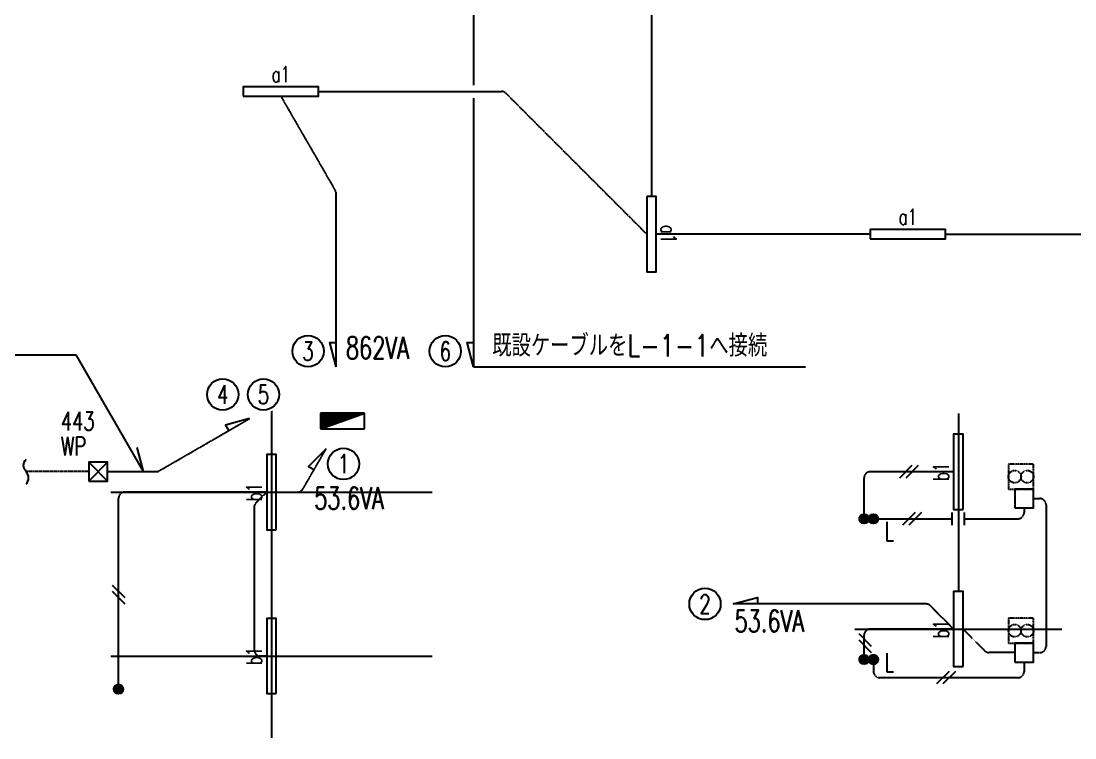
# Model space of a CAD drawing. Header units: millimetres. Extents: x 3999 to 176614, y 1464 to 57550.
# Drawn here: x 14319 to 31140, y 17575 to 29014 of the extents above; entities that cross this region are included whole.
import ezdxf
from ezdxf.enums import TextEntityAlignment as Align

# ---------------------------------------------------------------- set-up
doc = ezdxf.new("R2010")
doc.units = ezdxf.units.MM
doc.header["$LTSCALE"] = 0.2
doc.set_wipeout_variables(frame=1)
for name, pattern in [('CENTER', [50.8, 31.75, -6.35, 6.35, -6.35]), ('DASHED', [19.05, 12.7, -6.35]), ('HIDDEN', [9.525, 6.35, -3.175]), ('HIDDEN2', [4.7625, 3.175, -1.5875]), ('PHANTOM', [63.5, 31.75, -6.35, 6.35, -6.35, 6.35, -6.35])]:
    doc.linetypes.add(name, pattern=pattern)
for name, color, linetype in [('1_シンボル', 2, 'Continuous'), ('1_乗数', 3, 'Continuous'), ('1_回路番号', 4, 'Continuous'), ('1_文字', 3, 'Continuous'), ('1_機器', 7, 'HIDDEN'), ('1_配線_1', 1, 'Continuous'), ('1_配線_3', 1, 'DASHED'), ('1_配線_3_露出', 1, 'DASHED'), ('1_配線_4', 1, 'CENTER'), ('1_配線_5', 1, 'PHANTOM')]:
    doc.layers.add(name, color=color, linetype=linetype)
doc.layers.add('kakure', color=170, linetype='Continuous', plot=False)
doc.styles.add('S', font='simplex.shx', dxfattribs={"width": 0.7, "height": 300, "bigfont": 'extfont2.shx'})
doc.styles.get("Standard").update_dxf_attribs({"font": 'simplex.shx', "width": 0.8, "bigfont": 'extfont2.shx'})

# ---------------------------------------------------------------- blocks, each defined once
blk = doc.blocks.new('L-電灯分電盤')
at = {"linetype": 'ByBlock'}
h = blk.add_hatch(dxfattribs=at)
h.set_pattern_fill('LINE', color=0, style=0)
h.set_pattern_definition([(0, (-9550, -23375), (0, 3.175), [])])
h.paths.add_polyline_path([(350, 250), (-350, 0), (350, 0)])
at = {"color": 0, "linetype": 'ByBlock'}
for p, q in [((350, 250), (-350, 0)), ((350, 250), (-350, 250)), ((-350, 250), (-350, 0)), ((350, 0), (350, 250)), ((-350, 0), (350, 0))]:
    blk.add_line(p, q, dxfattribs=at)
blk = doc.blocks.new('L-40WX1B')
at = {"color": 0, "linetype": 'ByBlock'}
blk.add_lwpolyline([(-600, -75), (600, -75), (600, 75), (-600, 75)], close=True, dxfattribs=at)
blk = doc.blocks.new('b1')
at = {"layer": '1_シンボル', "linetype": 'Continuous', "lineweight": -3}
blk.add_blockref('L-40WX1B', (0, 0), dxfattribs=at)
at = {"layer": 'kakure', "width": 0.7}
blk.add_text('b1', height=250, dxfattribs=at).set_placement((0, 275), align=Align.MIDDLE)
blk = doc.blocks.new('a1')
at = {"layer": '1_シンボル', "linetype": 'Continuous', "lineweight": -3}
blk.add_blockref('L-40WX1B', (0, 0), dxfattribs=at)
at = {"layer": 'kakure', "width": 0.7}
blk.add_text('a1', height=250, dxfattribs=at).set_placement((0, 275), align=Align.MIDDLE)
blk = doc.blocks.new('L-SW')
at = {"linetype": 'ByBlock'}
h = blk.add_hatch(dxfattribs=at)
h.set_pattern_fill('LINE', color=0, style=0)
h.set_pattern_definition([(0, (-30500, -9025), (0, 3.175), [])])
edge = h.paths.add_edge_path()
edge.add_arc((0, 75), 75, 0, 360)
at = {"color": 0, "linetype": 'ByBlock'}
blk.add_circle((0, 75), 75, dxfattribs=at)
blk = doc.blocks.new('換気扇')
at = {"color": 0}
blk.add_lwpolyline([(-200, -200), (200, -200), (200, 200), (-200, 200)], close=True, dxfattribs=at)
for centre in [(-100, 0), (100, 0)]:
    blk.add_circle(centre, 100, dxfattribs=at)
blk = doc.blocks.new('C-ｼﾞｬﾝｸｼｮﾝﾎﾞｯｸｽ')
at = {"color": 0, "linetype": 'ByBlock'}
blk.add_lwpolyline([(-150, -150), (150, -150), (150, 150), (-150, 150)], close=True, dxfattribs=at)
blk = doc.blocks.new('C-ﾌﾟﾙﾎﾞｯｸｽ')
at = {"color": 0, "linetype": 'ByBlock'}
for p, q in [((-150, 150), (150, -150)), ((150, 150), (-150, -150))]:
    blk.add_line(p, q, dxfattribs=at)
blk.add_lwpolyline([(-150, -150), (150, -150), (150, 150), (-150, 150)], close=True, dxfattribs=at)

msp = doc.modelspace()

# ---------------------------------------------------------------- linework, layer by layer
at = {"layer": '1_乗数', "linetype": 'Continuous', "lineweight": -3}
for p, q in [((28539, 21923), (28339, 21722)), ((28639, 21923), (28439, 21722)), ((28589, 21172), (28389, 20972)), ((28689, 21172), (28489, 20972)), ((15774, 20014), (15974, 19814)), ((15774, 19914), (15974, 19714)), ((27895, 19034), (27695, 19234)), ((27895, 18934), (27695, 19134)), ((29131, 18636), (28931, 18436)), ((29231, 18636), (29031, 18436))]:
    msp.add_line(p, q, dxfattribs=at)
at = {"layer": '1_回路番号'}
for centre in [(21090, 23746), (19464, 21947), (25235, 19712)]:
    msp.add_circle(centre, 250, dxfattribs=at)
at = {"layer": '1_文字'}
for p, q in [((9898, 23688), (15198, 23688)), ((16274, 21824), (15198, 23688)), ((21540, 23496), (26840, 23496)), ((16274, 21824), (16170, 22211))]:
    msp.add_line(p, q, dxfattribs=at)
at = {"layer": '1_配線_1', "color": 7, "linetype": 'HIDDEN2', "lineweight": -3}
for p, q in [((21540, 44801), (21540, 27990)), ((21540, 27790), (21540, 23496))]:
    msp.add_line(p, q, dxfattribs=at)
at = {"layer": '1_配線_1'}
for p, q in [((29179, 20972), (29179, 21172)), ((29379, 20972), (29379, 21172))]:
    msp.add_line(p, q, dxfattribs=at)
for points in [[(19349, 23496), (19246, 23883), (19349, 23883)], [(17967, 22671), (17581, 22567), (17633, 22478)], [(19189, 22190), (18906, 21907), (18996, 21856)], [(25685, 19712), (26071, 19815), (26071, 19712)]]:
    msp.add_lwpolyline(points, dxfattribs=at)
at = {"layer": '1_配線_1', "color": 7}
msp.add_lwpolyline([(21540, 23496), (21437, 23883), (21540, 23883)], dxfattribs=at)
at = {"layer": '1_配線_1'}
msp.add_lwpolyline([(14399, 21624, 0.4), (14399, 21824, -0.4), (14399, 22024)], format="xyb", dxfattribs=at)
at = {"layer": '1_配線_3'}
for p, q in [((18818, 21547), (19189, 22190)), ((27774, 21147), (27774, 21722)), ((29204, 21822), (27874, 21822)), ((15874, 18430), (15874, 21397)), ((18239, 21497), (15974, 21497)), ((18239, 21497), (18068, 21327)), ((18389, 21497), (18731, 21497)), ((18039, 21256), (18039, 18982)), ((29279, 21222), (29279, 19912)), ((28763, 19712), (25685, 19712)), ((29204, 19312), (28833, 19682)), ((27774, 18903), (27774, 19212)), ((29204, 19312), (27874, 19312)), ((29354, 19312), (29701, 18965)), ((18239, 18882), (18139, 18882)), ((30179, 18936), (29771, 18936)), ((30329, 18786), (30329, 18636))]:
    msp.add_line(p, q, dxfattribs=at)
for centre, start, end in [((27874, 21722), 90, 180), ((18731, 21597), 270, 330), ((15974, 21397), 90, 180), ((18139, 21256), 135, 180), ((28763, 19612), 45, 90), ((27874, 19212), 90, 180), ((18139, 18982), 180, 270), ((29771, 19036), 225, 270), ((30229, 18636), 270, 0)]:
    msp.add_arc(centre, 100, start, end, dxfattribs=at)
at = {"layer": '1_配線_3_露出'}
for p, q in [((30479, 21394), (30579, 21394)), ((30329, 21244), (30329, 21172)), ((30679, 21294), (30679, 19036)), ((27999, 21072), (29179, 21072)), ((29379, 21072), (30229, 21072)), ((30479, 18936), (30579, 18936)), ((27924, 18753), (27924, 18636)), ((30229, 18536), (28024, 18536))]:
    msp.add_line(p, q, dxfattribs=at)
for centre, start, end in [((30579, 21294), 0, 90), ((30229, 21172), 270, 0), ((30579, 19036), 270, 0), ((28024, 18636), 180, 270)]:
    msp.add_arc(centre, 100, start, end, dxfattribs=at)
at = {"layer": '1_配線_4'}
for p, q in [((24379, 33205), (24379, 26215)), ((18464, 27815), (19336, 26305)), ((19064, 27890), (21988, 27890)), ((24304, 25615), (22058, 27861)), ((19349, 23496), (19349, 26255)), ((27874, 25615), (24454, 25615)), ((29074, 25615), (32424, 25615)), ((16524, 21838), (17967, 22671)), ((15699, 21824), (16474, 21824))]:
    msp.add_line(p, q, dxfattribs=at)
for centre, start, end in [((21988, 27790), 45, 90), ((19249, 26255), 0, 30), ((16474, 21924), 270, 300)]:
    msp.add_arc(centre, 100, start, end, dxfattribs=at)
at = {"layer": '1_配線_5'}
msp.add_line((15399, 21824), (14399, 21824), dxfattribs=at)
at = {"layer": 'kakure'}
for p, q in [((18314, 22805), (18314, 17575)), ((29279, 22751), (29279, 20894)), ((15749, 21497), (20879, 21497)), ((27629, 19312), (30929, 19312)), ((15749, 18882), (20879, 18882))]:
    msp.add_line(p, q, dxfattribs=at)

# ---------------------------------------------------------------- block references
at = {"layer": '1_シンボル'}
for name, p in [('a1', (18464, 27890)), ('a1', (28474, 25615)), ('L-SW', (27924, 18753))]:
    msp.add_blockref(name, p, dxfattribs=at)
for name, p, rotation in [('a1', (24379, 25615), 270), ('b1', (29279, 21822), 90), ('b1', (18314, 21497), 90), ('b1', (29279, 19312), 90), ('b1', (18314, 18882), 90)]:
    msp.add_blockref(name, p, dxfattribs=dict(at, rotation=rotation))
at = {"layer": '1_シンボル', "linetype": 'ByBlock', "lineweight": -2, "rotation": 180}
msp.add_blockref('L-電灯分電盤', (19449, 22755), dxfattribs=at)
at = {"layer": '1_シンボル', "lineweight": 0}
msp.add_blockref('C-ﾌﾟﾙﾎﾞｯｸｽ', (15549, 21824), dxfattribs=at)
at = {"layer": '1_シンボル', "linetype": 'Continuous'}
for p in [(30329, 21394), (30329, 18936)]:
    msp.add_blockref('C-ｼﾞｬﾝｸｼｮﾝﾎﾞｯｸｽ', p, dxfattribs=at)
at = {"layer": '1_シンボル', "lineweight": -3, "rotation": 270}
for p in [(27699, 21072), (27849, 21072), (27699, 18828), (15799, 18355)]:
    msp.add_blockref('L-SW', p, dxfattribs=at)
at = {"layer": '1_機器'}
for p in [(30279, 21744), (30279, 19286)]:
    msp.add_blockref('換気扇', p, dxfattribs=at)

# ---------------------------------------------------------------- texts
at = {"layer": '1_回路番号', "linetype": 'Continuous', "lineweight": 0, "width": 0.7}
for s, p in [('6', (21090, 23746)), ('1', (19464, 21947)), ('2', (25235, 19712))]:
    msp.add_text(s, height=300, dxfattribs=at).set_placement(p, align=Align.MIDDLE)
at = {"layer": '1_文字', "lineweight": -3, "width": 0.8}
msp.add_text('既設ケーブルをL-1-1へ接続', height=350, dxfattribs=at).set_placement((21840, 23660))
at = {"layer": '1_文字', "linetype": 'Continuous', "lineweight": -3, "width": 0.7}
for s, p in [('443', (14952, 22481)), ('WP', (14952, 22081))]:
    msp.add_text(s, height=300, dxfattribs=at).set_placement(p)
at = {"layer": '1_文字', "color": 3, "lineweight": -3, "style": 'S', "width": 0.7}
for p in [(28099, 20722), (28099, 18628)]:
    msp.add_text('L', height=300, dxfattribs=at).set_placement(p)
at = {"layer": 'kakure', "lineweight": -3, "width": 0.7}
for s, p in [('862VA', (19503, 23626)), ('53.6VA', (18997, 21225)), ('53.6VA', (25706, 19266))]:
    msp.add_text(s, height=350, dxfattribs=at).set_placement(p)

# ---------------------------------------------------------------- next in the draw order: wipeouts: each hides what was drawn before it
for points in [[(18898, 24038), (18896, 24038), (18894, 24038), (18893, 24038), (18891, 24038), (18889, 24038), (18887, 24038), (18885, 24038), (18883, 24038), (18882, 24038), (18880, 24037), (18878, 24037), (18876, 24037), (18874, 24037), (18873, 24037), (18871, 24037), (18869, 24037), (18867, 24036), (18865, 24036), (18863, 24036), (18862, 24036), (18860, 24035), (18858, 24035), (18856, 24035), (18854, 24035), (18853, 24034), (18851, 24034), (18849, 24034), (18847, 24033), (18845, 24033), (18844, 24033), (18842, 24032), (18840, 24032), (18838, 24032), (18836, 24031), (18835, 24031), (18833, 24030), (18831, 24030), (18829, 24030), (18827, 24029), (18826, 24029), (18824, 24028), (18822, 24028), (18820, 24027), (18819, 24027), (18817, 24026), (18815, 24026), (18813, 24025), (18812, 24025), (18810, 24024), (18808, 24024), (18806, 24023), (18805, 24022), (18803, 24022), (18801, 24021), (18799, 24021), (18798, 24020), (18796, 24019), (18794, 24019), (18793, 24018), (18791, 24017), (18789, 24017), (18787, 24016), (18786, 24015), (18784, 24014), (18782, 24014), (18781, 24013), (18779, 24012), (18777, 24011), (18776, 24011), (18774, 24010), (18772, 24009), (18771, 24008), (18769, 24008), (18767, 24007), (18766, 24006), (18764, 24005), (18763, 24004), (18761, 24003), (18759, 24002), (18758, 24002), (18756, 24001), (18755, 24000), (18753, 23999), (18751, 23998), (18750, 23997), (18748, 23996), (18747, 23995), (18745, 23994), (18744, 23993), (18742, 23992), (18740, 23991), (18739, 23990), (18737, 23989), (18736, 23988), (18734, 23987), (18733, 23986), (18731, 23985), (18730, 23984), (18728, 23983), (18727, 23982), (18725, 23981), (18724, 23980), (18722, 23979), (18721, 23977), (18720, 23976), (18718, 23975), (18717, 23974), (18715, 23973), (18714, 23972), (18712, 23971), (18711, 23969), (18710, 23968), (18708, 23967), (18707, 23966), (18705, 23965), (18704, 23963), (18703, 23962), (18701, 23961), (18700, 23960), (18699, 23958), (18697, 23957), (18696, 23956), (18695, 23955), (18693, 23953), (18692, 23952), (18691, 23951), (18690, 23949), (18688, 23948), (18687, 23947), (18686, 23945), (18685, 23944), (18683, 23943), (18682, 23941), (18681, 23940), (18680, 23939), (18678, 23937), (18677, 23936), (18676, 23934), (18675, 23933), (18674, 23932), (18673, 23930), (18671, 23929), (18670, 23927), (18669, 23926), (18668, 23924), (18667, 23923), (18666, 23922), (18665, 23920), (18664, 23919), (18663, 23917), (18661, 23916), (18660, 23914), (18659, 23913), (18658, 23911), (18657, 23910), (18656, 23908), (18655, 23907), (18654, 23905), (18653, 23903), (18652, 23902), (18651, 23900), (18650, 23899), (18649, 23897), (18648, 23896), (18648, 23894), (18647, 23893), (18646, 23891), (18645, 23889), (18644, 23888), (18643, 23886), (18642, 23885), (18641, 23883), (18640, 23881), (18640, 23880), (18639, 23878), (18638, 23876), (18637, 23875), (18636, 23873), (18636, 23871), (18635, 23870), (18634, 23868), (18633, 23866), (18632, 23865), (18632, 23863), (18631, 23861), (18630, 23860), (18630, 23858), (18629, 23856), (18628, 23855), (18628, 23853), (18627, 23851), (18626, 23850), (18626, 23848), (18625, 23846), (18624, 23844), (18624, 23843), (18623, 23841), (18623, 23839), (18622, 23837), (18621, 23836), (18621, 23834), (18620, 23832), (18620, 23830), (18619, 23829), (18619, 23827), (18618, 23825), (18618, 23823), (18617, 23822), (18617, 23820), (18616, 23818), (18616, 23816), (18615, 23815), (18615, 23813), (18615, 23811), (18614, 23809), (18614, 23807), (18613, 23806), (18613, 23804), (18613, 23802), (18612, 23800), (18612, 23798), (18612, 23797), (18611, 23795), (18611, 23793), (18611, 23791), (18611, 23789), (18610, 23788), (18610, 23786), (18610, 23784), (18610, 23782), (18609, 23780), (18609, 23778), (18609, 23777), (18609, 23775), (18609, 23773), (18608, 23771), (18608, 23769), (18608, 23767), (18608, 23766), (18608, 23764), (18608, 23762), (18608, 23760), (18608, 23758), (18608, 23757), (18608, 23755), (18607, 23753), (18607, 23751), (18607, 23749), (18607, 23747), (18607, 23746), (18607, 23744), (18607, 23742), (18607, 23740), (18608, 23738), (18608, 23736), (18608, 23735), (18608, 23733), (18608, 23731), (18608, 23729), (18608, 23727), (18608, 23725), (18608, 23724), (18608, 23722), (18609, 23720), (18609, 23718), (18609, 23716), (18609, 23714), (18609, 23713), (18610, 23711), (18610, 23709), (18610, 23707), (18610, 23705), (18611, 23704), (18611, 23702), (18611, 23700), (18611, 23698), (18612, 23696), (18612, 23694), (18612, 23693), (18613, 23691), (18613, 23689), (18613, 23687), (18614, 23685), (18614, 23684), (18615, 23682), (18615, 23680), (18615, 23678), (18616, 23677), (18616, 23675), (18617, 23673), (18617, 23671), (18618, 23669), (18618, 23668), (18619, 23666), (18619, 23664), (18620, 23662), (18620, 23661), (18621, 23659), (18621, 23657), (18622, 23655), (18623, 23654), (18623, 23652), (18624, 23650), (18624, 23648), (18625, 23647), (18626, 23645), (18626, 23643), (18627, 23642), (18628, 23640), (18628, 23638), (18629, 23637), (18630, 23635), (18630, 23633), (18631, 23631), (18632, 23630), (18632, 23628), (18633, 23626), (18634, 23625), (18635, 23623), (18636, 23621), (18636, 23620), (18637, 23618), (18638, 23616), (18639, 23615), (18640, 23613), (18640, 23612), (18641, 23610), (18642, 23608), (18643, 23607), (18644, 23605), (18645, 23604), (18646, 23602), (18647, 23600), (18648, 23599), (18648, 23597), (18649, 23596), (18650, 23594), (18651, 23592), (18652, 23591), (18653, 23589), (18654, 23588), (18655, 23586), (18656, 23585), (18657, 23583), (18658, 23582), (18659, 23580), (18660, 23579), (18661, 23577), (18663, 23576), (18664, 23574), (18665, 23573), (18666, 23571), (18667, 23570), (18668, 23568), (18669, 23567), (18670, 23565), (18671, 23564), (18673, 23563), (18674, 23561), (18675, 23560), (18676, 23558), (18677, 23557), (18678, 23556), (18680, 23554), (18681, 23553), (18682, 23551), (18683, 23550), (18685, 23549), (18686, 23547), (18687, 23546), (18688, 23545), (18690, 23543), (18691, 23542), (18692, 23541), (18693, 23540), (18695, 23538), (18696, 23537), (18697, 23536), (18699, 23534), (18700, 23533), (18701, 23532), (18703, 23531), (18704, 23529), (18705, 23528), (18707, 23527), (18708, 23526), (18710, 23525), (18711, 23523), (18712, 23522), (18714, 23521), (18715, 23520), (18717, 23519), (18718, 23518), (18720, 23517), (18721, 23515), (18722, 23514), (18724, 23513), (18725, 23512), (18727, 23511), (18728, 23510), (18730, 23509), (18731, 23508), (18733, 23507), (18734, 23506), (18736, 23505), (18737, 23504), (18739, 23503), (18740, 23502), (18742, 23501), (18744, 23500), (18745, 23499), (18747, 23498), (18748, 23497), (18750, 23496), (18751, 23495), (18753, 23494), (18755, 23493), (18756, 23492), (18758, 23491), (18759, 23490), (18761, 23490), (18763, 23489), (18764, 23488), (18766, 23487), (18767, 23486), (18769, 23485), (18771, 23484), (18772, 23484), (18774, 23483), (18776, 23482), (18777, 23481), (18779, 23481), (18781, 23480), (18782, 23479), (18784, 23478), (18786, 23478), (18787, 23477), (18789, 23476), (18791, 23476), (18793, 23475), (18794, 23474), (18796, 23474), (18798, 23473), (18799, 23472), (18801, 23472), (18803, 23471), (18805, 23470), (18806, 23470), (18808, 23469), (18810, 23469), (18812, 23468), (18813, 23468), (18815, 23467), (18817, 23467), (18819, 23466), (18820, 23466), (18822, 23465), (18824, 23465), (18826, 23464), (18827, 23464), (18829, 23463), (18831, 23463), (18833, 23462), (18835, 23462), (18836, 23462), (18838, 23461), (18840, 23461), (18842, 23460), (18844, 23460), (18845, 23460), (18847, 23459), (18849, 23459), (18851, 23459), (18853, 23458), (18854, 23458), (18856, 23458), (18858, 23458), (18860, 23457), (18862, 23457), (18863, 23457), (18865, 23457), (18867, 23457), (18869, 23456), (18871, 23456), (18873, 23456), (18874, 23456), (18876, 23456), (18878, 23456), (18880, 23455), (18882, 23455), (18883, 23455), (18885, 23455), (18887, 23455), (18889, 23455), (18891, 23455), (18893, 23455), (18894, 23455), (18896, 23455), (18898, 23455), (18900, 23455), (18902, 23455), (18904, 23455), (18905, 23455), (18907, 23455), (18909, 23455), (18911, 23455), (18913, 23455), (18915, 23455), (18916, 23455), (18918, 23455), (18920, 23456), (18922, 23456), (18924, 23456), (18926, 23456), (18927, 23456), (18929, 23456), (18931, 23457), (18933, 23457), (18935, 23457), (18937, 23457), (18938, 23457), (18940, 23458), (18942, 23458), (18944, 23458), (18946, 23458), (18947, 23459), (18949, 23459), (18951, 23459), (18953, 23460), (18955, 23460), (18956, 23460), (18958, 23461), (18960, 23461), (18962, 23462), (18964, 23462), (18965, 23462), (18967, 23463), (18969, 23463), (18971, 23464), (18972, 23464), (18974, 23465), (18976, 23465), (18978, 23466), (18980, 23466), (18981, 23467), (18983, 23467), (18985, 23468), (18987, 23468), (18988, 23469), (18990, 23469), (18992, 23470), (18994, 23470), (18995, 23471), (18997, 23472), (18999, 23472), (19000, 23473), (19002, 23474), (19004, 23474), (19006, 23475), (19007, 23476), (19009, 23476), (19011, 23477), (19012, 23478), (19014, 23478), (19016, 23479), (19017, 23480), (19019, 23481), (19021, 23481), (19022, 23482), (19024, 23483), (19026, 23484), (19027, 23484), (19029, 23485), (19031, 23486), (19032, 23487), (19034, 23488), (19036, 23489), (19037, 23490), (19039, 23490), (19040, 23491), (19042, 23492), (19044, 23493), (19045, 23494), (19047, 23495), (19048, 23496), (19050, 23497), (19051, 23498), (19053, 23499), (19055, 23500), (19056, 23501), (19058, 23502), (19059, 23503), (19061, 23504), (19062, 23505), (19064, 23506), (19065, 23507), (19067, 23508), (19068, 23509), (19070, 23510), (19071, 23511), (19073, 23512), (19074, 23513), (19076, 23514), (19077, 23515), (19079, 23517), (19080, 23518), (19081, 23519), (19083, 23520), (19084, 23521), (19086, 23522), (19087, 23523), (19088, 23525), (19090, 23526), (19091, 23527), (19093, 23528), (19094, 23529), (19095, 23531), (19097, 23532), (19098, 23533), (19099, 23534), (19101, 23536), (19102, 23537), (19103, 23538), (19105, 23540), (19106, 23541), (19107, 23542), (19109, 23543), (19110, 23545), (19111, 23546), (19112, 23547), (19114, 23549), (19115, 23550), (19116, 23551), (19117, 23553), (19118, 23554), (19120, 23556), (19121, 23557), (19122, 23558), (19123, 23560), (19124, 23561), (19126, 23563), (19127, 23564), (19128, 23565), (19129, 23567), (19130, 23568), (19131, 23570), (19132, 23571), (19133, 23573), (19134, 23574), (19136, 23576), (19137, 23577), (19138, 23579), (19139, 23580), (19140, 23582), (19141, 23583), (19142, 23585), (19143, 23586), (19144, 23588), (19145, 23589), (19146, 23591), (19147, 23592), (19148, 23594), (19149, 23596), (19150, 23597), (19151, 23599), (19151, 23600), (19152, 23602), (19153, 23604), (19154, 23605), (19155, 23607), (19156, 23608), (19157, 23610), (19158, 23612), (19159, 23613), (19159, 23615), (19160, 23616), (19161, 23618), (19162, 23620), (19163, 23621), (19163, 23623), (19164, 23625), (19165, 23626), (19166, 23628), (19166, 23630), (19167, 23631), (19168, 23633), (19169, 23635), (19169, 23637), (19170, 23638), (19171, 23640), (19171, 23642), (19172, 23643), (19173, 23645), (19173, 23647), (19174, 23648), (19174, 23650), (19175, 23652), (19176, 23654), (19176, 23655), (19177, 23657), (19177, 23659), (19178, 23661), (19178, 23662), (19179, 23664), (19179, 23666), (19180, 23668), (19180, 23669), (19181, 23671), (19181, 23673), (19182, 23675), (19182, 23677), (19183, 23678), (19183, 23680), (19183, 23682), (19184, 23684), (19184, 23685), (19185, 23687), (19185, 23689), (19185, 23691), (19186, 23693), (19186, 23694), (19186, 23696), (19187, 23698), (19187, 23700), (19187, 23702), (19188, 23704), (19188, 23705), (19188, 23707), (19188, 23709), (19189, 23711), (19189, 23713), (19189, 23714), (19189, 23716), (19189, 23718), (19190, 23720), (19190, 23722), (19190, 23724), (19190, 23725), (19190, 23727), (19190, 23729), (19190, 23731), (19190, 23733), (19190, 23735), (19191, 23736), (19191, 23738), (19191, 23740), (19191, 23742), (19191, 23744), (19191, 23746), (19191, 23747), (19191, 23749), (19191, 23751), (19191, 23753), (19191, 23755), (19191, 23757), (19190, 23758), (19190, 23760), (19190, 23762), (19190, 23764), (19190, 23766), (19190, 23767), (19190, 23769), (19190, 23771), (19190, 23773), (19189, 23775), (19189, 23777), (19189, 23778), (19189, 23780), (19189, 23782), (19188, 23784), (19188, 23786), (19188, 23788), (19188, 23789), (19187, 23791), (19187, 23793), (19187, 23795), (19186, 23797), (19186, 23798), (19186, 23800), (19185, 23802), (19185, 23804), (19185, 23806), (19184, 23807), (19184, 23809), (19183, 23811), (19183, 23813), (19183, 23815), (19182, 23816), (19182, 23818), (19181, 23820), (19181, 23822), (19180, 23823), (19180, 23825), (19179, 23827), (19179, 23829), (19178, 23830), (19178, 23832), (19177, 23834), (19177, 23836), (19176, 23837), (19176, 23839), (19175, 23841), (19174, 23843), (19174, 23844), (19173, 23846), (19173, 23848), (19172, 23850), (19171, 23851), (19171, 23853), (19170, 23855), (19169, 23856), (19169, 23858), (19168, 23860), (19167, 23861), (19166, 23863), (19166, 23865), (19165, 23866), (19164, 23868), (19163, 23870), (19163, 23871), (19162, 23873), (19161, 23875), (19160, 23876), (19159, 23878), (19159, 23880), (19158, 23881), (19157, 23883), (19156, 23885), (19155, 23886), (19154, 23888), (19153, 23889), (19152, 23891), (19151, 23893), (19151, 23894), (19150, 23896), (19149, 23897), (19148, 23899), (19147, 23900), (19146, 23902), (19145, 23903), (19144, 23905), (19143, 23907), (19142, 23908), (19141, 23910), (19140, 23911), (19139, 23913), (19138, 23914), (19137, 23916), (19136, 23917), (19134, 23919), (19133, 23920), (19132, 23922), (19131, 23923), (19130, 23924), (19129, 23926), (19128, 23927), (19127, 23929), (19126, 23930), (19124, 23932), (19123, 23933), (19122, 23934), (19121, 23936), (19120, 23937), (19118, 23939), (19117, 23940), (19116, 23941), (19115, 23943), (19114, 23944), (19112, 23945), (19111, 23947), (19110, 23948), (19109, 23949), (19107, 23951), (19106, 23952), (19105, 23953), (19103, 23955), (19102, 23956), (19101, 23957), (19099, 23958), (19098, 23960), (19097, 23961), (19095, 23962), (19094, 23963), (19093, 23965), (19091, 23966), (19090, 23967), (19088, 23968), (19087, 23969), (19086, 23971), (19084, 23972), (19083, 23973), (19081, 23974), (19080, 23975), (19079, 23976), (19077, 23977), (19076, 23979), (19074, 23980), (19073, 23981), (19071, 23982), (19070, 23983), (19068, 23984), (19067, 23985), (19065, 23986), (19064, 23987), (19062, 23988), (19061, 23989), (19059, 23990), (19058, 23991), (19056, 23992), (19055, 23993), (19053, 23994), (19051, 23995), (19050, 23996), (19048, 23997), (19047, 23998), (19045, 23999), (19044, 24000), (19042, 24001), (19040, 24002), (19039, 24002), (19037, 24003), (19036, 24004), (19034, 24005), (19032, 24006), (19031, 24007), (19029, 24008), (19027, 24008), (19026, 24009), (19024, 24010), (19022, 24011), (19021, 24011), (19019, 24012), (19017, 24013), (19016, 24014), (19014, 24014), (19012, 24015), (19011, 24016), (19009, 24017), (19007, 24017), (19006, 24018), (19004, 24019), (19002, 24019), (19000, 24020), (18999, 24021), (18997, 24021), (18995, 24022), (18994, 24022), (18992, 24023), (18990, 24024), (18988, 24024), (18987, 24025), (18985, 24025), (18983, 24026), (18981, 24026), (18980, 24027), (18978, 24027), (18976, 24028), (18974, 24028), (18972, 24029), (18971, 24029), (18969, 24030), (18967, 24030), (18965, 24030), (18964, 24031), (18962, 24031), (18960, 24032), (18958, 24032), (18956, 24032), (18955, 24033), (18953, 24033), (18951, 24033), (18949, 24034), (18947, 24034), (18946, 24034), (18944, 24035), (18942, 24035), (18940, 24035), (18938, 24035), (18937, 24036), (18935, 24036), (18933, 24036), (18931, 24036), (18929, 24037), (18927, 24037), (18926, 24037), (18924, 24037), (18922, 24037), (18920, 24037), (18918, 24037), (18916, 24038), (18915, 24038), (18913, 24038), (18911, 24038), (18909, 24038), (18907, 24038), (18905, 24038), (18904, 24038), (18902, 24038), (18900, 24038)], [(18186, 23347), (18184, 23347), (18182, 23346), (18180, 23346), (18178, 23346), (18177, 23346), (18175, 23346), (18173, 23346), (18171, 23346), (18169, 23346), (18167, 23346), (18166, 23346), (18164, 23346), (18162, 23345), (18160, 23345), (18158, 23345), (18157, 23345), (18155, 23345), (18153, 23345), (18151, 23344), (18149, 23344), (18147, 23344), (18146, 23344), (18144, 23343), (18142, 23343), (18140, 23343), (18138, 23342), (18137, 23342), (18135, 23342), (18133, 23342), (18131, 23341), (18129, 23341), (18128, 23340), (18126, 23340), (18124, 23340), (18122, 23339), (18120, 23339), (18119, 23338), (18117, 23338), (18115, 23338), (18113, 23337), (18111, 23337), (18110, 23336), (18108, 23336), (18106, 23335), (18104, 23335), (18103, 23334), (18101, 23334), (18099, 23333), (18097, 23333), (18096, 23332), (18094, 23331), (18092, 23331), (18090, 23330), (18089, 23330), (18087, 23329), (18085, 23328), (18084, 23328), (18082, 23327), (18080, 23326), (18078, 23326), (18077, 23325), (18075, 23324), (18073, 23324), (18072, 23323), (18070, 23322), (18068, 23321), (18067, 23321), (18065, 23320), (18063, 23319), (18062, 23318), (18060, 23318), (18058, 23317), (18057, 23316), (18055, 23315), (18053, 23314), (18052, 23313), (18050, 23313), (18049, 23312), (18047, 23311), (18045, 23310), (18044, 23309), (18042, 23308), (18041, 23307), (18039, 23306), (18037, 23305), (18036, 23304), (18034, 23304), (18033, 23303), (18031, 23302), (18030, 23301), (18028, 23300), (18027, 23299), (18025, 23298), (18024, 23297), (18022, 23296), (18020, 23295), (18019, 23293), (18017, 23292), (18016, 23291), (18015, 23290), (18013, 23289), (18012, 23288), (18010, 23287), (18009, 23286), (18007, 23285), (18006, 23284), (18004, 23282), (18003, 23281), (18001, 23280), (18000, 23279), (17999, 23278), (17997, 23277), (17996, 23275), (17994, 23274), (17993, 23273), (17992, 23272), (17990, 23271), (17989, 23269), (17988, 23268), (17986, 23267), (17985, 23266), (17984, 23264), (17982, 23263), (17981, 23262), (17980, 23260), (17979, 23259), (17977, 23258), (17976, 23257), (17975, 23255), (17973, 23254), (17972, 23253), (17971, 23251), (17970, 23250), (17969, 23248), (17967, 23247), (17966, 23246), (17965, 23244), (17964, 23243), (17963, 23241), (17961, 23240), (17960, 23239), (17959, 23237), (17958, 23236), (17957, 23234), (17956, 23233), (17955, 23231), (17953, 23230), (17952, 23229), (17951, 23227), (17950, 23226), (17949, 23224), (17948, 23223), (17947, 23221), (17946, 23220), (17945, 23218), (17944, 23217), (17943, 23215), (17942, 23213), (17941, 23212), (17940, 23210), (17939, 23209), (17938, 23207), (17937, 23206), (17936, 23204), (17935, 23203), (17934, 23201), (17933, 23199), (17932, 23198), (17932, 23196), (17931, 23195), (17930, 23193), (17929, 23191), (17928, 23190), (17927, 23188), (17926, 23186), (17926, 23185), (17925, 23183), (17924, 23182), (17923, 23180), (17922, 23178), (17922, 23177), (17921, 23175), (17920, 23173), (17919, 23172), (17919, 23170), (17918, 23168), (17917, 23166), (17917, 23165), (17916, 23163), (17915, 23161), (17915, 23160), (17914, 23158), (17913, 23156), (17913, 23155), (17912, 23153), (17911, 23151), (17911, 23149), (17910, 23148), (17910, 23146), (17909, 23144), (17908, 23142), (17908, 23141), (17907, 23139), (17907, 23137), (17906, 23135), (17906, 23134), (17905, 23132), (17905, 23130), (17904, 23128), (17904, 23127), (17904, 23125), (17903, 23123), (17903, 23121), (17902, 23119), (17902, 23118), (17901, 23116), (17901, 23114), (17901, 23112), (17900, 23110), (17900, 23109), (17900, 23107), (17899, 23105), (17899, 23103), (17899, 23101), (17898, 23100), (17898, 23098), (17898, 23096), (17898, 23094), (17897, 23092), (17897, 23091), (17897, 23089), (17897, 23087), (17897, 23085), (17896, 23083), (17896, 23081), (17896, 23080), (17896, 23078), (17896, 23076), (17896, 23074), (17896, 23072), (17895, 23070), (17895, 23069), (17895, 23067), (17895, 23065), (17895, 23063), (17895, 23061), (17895, 23059), (17895, 23058), (17895, 23056), (17895, 23054), (17895, 23052), (17895, 23050), (17895, 23048), (17895, 23047), (17895, 23045), (17895, 23043), (17895, 23041), (17895, 23039), (17896, 23037), (17896, 23036), (17896, 23034), (17896, 23032), (17896, 23030), (17896, 23028), (17896, 23026), (17897, 23025), (17897, 23023), (17897, 23021), (17897, 23019), (17897, 23017), (17898, 23016), (17898, 23014), (17898, 23012), (17898, 23010), (17899, 23008), (17899, 23007), (17899, 23005), (17900, 23003), (17900, 23001), (17900, 22999), (17901, 22998), (17901, 22996), (17901, 22994), (17902, 22992), (17902, 22990), (17903, 22989), (17903, 22987), (17904, 22985), (17904, 22983), (17904, 22981), (17905, 22980), (17905, 22978), (17906, 22976), (17906, 22974), (17907, 22973), (17907, 22971), (17908, 22969), (17908, 22967), (17909, 22966), (17910, 22964), (17910, 22962), (17911, 22960), (17911, 22959), (17912, 22957), (17913, 22955), (17913, 22953), (17914, 22952), (17915, 22950), (17915, 22948), (17916, 22947), (17917, 22945), (17917, 22943), (17918, 22942), (17919, 22940), (17919, 22938), (17920, 22937), (17921, 22935), (17922, 22933), (17922, 22932), (17923, 22930), (17924, 22928), (17925, 22927), (17926, 22925), (17926, 22923), (17927, 22922), (17928, 22920), (17929, 22918), (17930, 22917), (17931, 22915), (17932, 22914), (17932, 22912), (17933, 22910), (17934, 22909), (17935, 22907), (17936, 22906), (17937, 22904), (17938, 22902), (17939, 22901), (17940, 22899), (17941, 22898), (17942, 22896), (17943, 22895), (17944, 22893), (17945, 22892), (17946, 22890), (17947, 22889), (17948, 22887), (17949, 22886), (17950, 22884), (17951, 22883), (17952, 22881), (17953, 22880), (17955, 22878), (17956, 22877), (17957, 22875), (17958, 22874), (17959, 22872), (17960, 22871), (17961, 22870), (17963, 22868), (17964, 22867), (17965, 22865), (17966, 22864), (17967, 22863), (17969, 22861), (17970, 22860), (17971, 22859), (17972, 22857), (17973, 22856), (17975, 22855), (17976, 22853), (17977, 22852), (17979, 22851), (17980, 22849), (17981, 22848), (17982, 22847), (17984, 22845), (17985, 22844), (17986, 22843), (17988, 22842), (17989, 22840), (17990, 22839), (17992, 22838), (17993, 22837), (17994, 22835), (17996, 22834), (17997, 22833), (17999, 22832), (18000, 22831), (18001, 22830), (18003, 22828), (18004, 22827), (18006, 22826), (18007, 22825), (18009, 22824), (18010, 22823), (18012, 22822), (18013, 22821), (18015, 22819), (18016, 22818), (18017, 22817), (18019, 22816), (18020, 22815), (18022, 22814), (18024, 22813), (18025, 22812), (18027, 22811), (18028, 22810), (18030, 22809), (18031, 22808), (18033, 22807), (18034, 22806), (18036, 22805), (18037, 22804), (18039, 22803), (18041, 22802), (18042, 22802), (18044, 22801), (18045, 22800), (18047, 22799), (18049, 22798), (18050, 22797), (18052, 22796), (18053, 22795), (18055, 22795), (18057, 22794), (18058, 22793), (18060, 22792), (18062, 22791), (18063, 22791), (18065, 22790), (18067, 22789), (18068, 22788), (18070, 22788), (18072, 22787), (18073, 22786), (18075, 22785), (18077, 22785), (18078, 22784), (18080, 22783), (18082, 22783), (18084, 22782), (18085, 22781), (18087, 22781), (18089, 22780), (18090, 22780), (18092, 22779), (18094, 22778), (18096, 22778), (18097, 22777), (18099, 22777), (18101, 22776), (18103, 22776), (18104, 22775), (18106, 22775), (18108, 22774), (18110, 22774), (18111, 22773), (18113, 22773), (18115, 22772), (18117, 22772), (18119, 22771), (18120, 22771), (18122, 22770), (18124, 22770), (18126, 22770), (18128, 22769), (18129, 22769), (18131, 22769), (18133, 22768), (18135, 22768), (18137, 22768), (18138, 22767), (18140, 22767), (18142, 22767), (18144, 22766), (18146, 22766), (18147, 22766), (18149, 22766), (18151, 22765), (18153, 22765), (18155, 22765), (18157, 22765), (18158, 22765), (18160, 22764), (18162, 22764), (18164, 22764), (18166, 22764), (18167, 22764), (18169, 22764), (18171, 22764), (18173, 22764), (18175, 22763), (18177, 22763), (18178, 22763), (18180, 22763), (18182, 22763), (18184, 22763), (18186, 22763), (18188, 22763), (18189, 22763), (18191, 22763), (18193, 22763), (18195, 22763), (18197, 22763), (18199, 22763), (18200, 22764), (18202, 22764), (18204, 22764), (18206, 22764), (18208, 22764), (18210, 22764), (18211, 22764), (18213, 22764), (18215, 22765), (18217, 22765), (18219, 22765), (18221, 22765), (18222, 22765), (18224, 22766), (18226, 22766), (18228, 22766), (18230, 22766), (18231, 22767), (18233, 22767), (18235, 22767), (18237, 22768), (18239, 22768), (18240, 22768), (18242, 22769), (18244, 22769), (18246, 22769), (18248, 22770), (18249, 22770), (18251, 22770), (18253, 22771), (18255, 22771), (18257, 22772), (18258, 22772), (18260, 22773), (18262, 22773), (18264, 22774), (18265, 22774), (18267, 22775), (18269, 22775), (18271, 22776), (18272, 22776), (18274, 22777), (18276, 22777), (18278, 22778), (18279, 22778), (18281, 22779), (18283, 22780), (18285, 22780), (18286, 22781), (18288, 22781), (18290, 22782), (18292, 22783), (18293, 22783), (18295, 22784), (18297, 22785), (18298, 22785), (18300, 22786), (18302, 22787), (18303, 22788), (18305, 22788), (18307, 22789), (18308, 22790), (18310, 22791), (18312, 22791), (18313, 22792), (18315, 22793), (18317, 22794), (18318, 22795), (18320, 22795), (18322, 22796), (18323, 22797), (18325, 22798), (18326, 22799), (18328, 22800), (18330, 22801), (18331, 22802), (18333, 22802), (18334, 22803), (18336, 22804), (18338, 22805), (18339, 22806), (18341, 22807), (18342, 22808), (18344, 22809), (18345, 22810), (18347, 22811), (18348, 22812), (18350, 22813), (18351, 22814), (18353, 22815), (18354, 22816), (18356, 22817), (18357, 22818), (18359, 22819), (18360, 22821), (18362, 22822), (18363, 22823), (18365, 22824), (18366, 22825), (18368, 22826), (18369, 22827), (18370, 22828), (18372, 22830), (18373, 22831), (18375, 22832), (18376, 22833), (18378, 22834), (18379, 22835), (18380, 22837), (18382, 22838), (18383, 22839), (18384, 22840), (18386, 22842), (18387, 22843), (18388, 22844), (18390, 22845), (18391, 22847), (18392, 22848), (18394, 22849), (18395, 22851), (18396, 22852), (18397, 22853), (18399, 22855), (18400, 22856), (18401, 22857), (18402, 22859), (18404, 22860), (18405, 22861), (18406, 22863), (18407, 22864), (18408, 22865), (18410, 22867), (18411, 22868), (18412, 22870), (18413, 22871), (18414, 22872), (18415, 22874), (18417, 22875), (18418, 22877), (18419, 22878), (18420, 22880), (18421, 22881), (18422, 22883), (18423, 22884), (18424, 22886), (18425, 22887), (18426, 22889), (18427, 22890), (18428, 22892), (18429, 22893), (18430, 22895), (18431, 22896), (18432, 22898), (18433, 22899), (18434, 22901), (18435, 22902), (18436, 22904), (18437, 22906), (18438, 22907), (18439, 22909), (18440, 22910), (18441, 22912), (18442, 22914), (18443, 22915), (18444, 22917), (18444, 22918), (18445, 22920), (18446, 22922), (18447, 22923), (18448, 22925), (18449, 22927), (18449, 22928), (18450, 22930), (18451, 22932), (18452, 22933), (18453, 22935), (18453, 22937), (18454, 22938), (18455, 22940), (18455, 22942), (18456, 22943), (18457, 22945), (18458, 22947), (18458, 22948), (18459, 22950), (18460, 22952), (18460, 22953), (18461, 22955), (18461, 22957), (18462, 22959), (18463, 22960), (18463, 22962), (18464, 22964), (18464, 22966), (18465, 22967), (18465, 22969), (18466, 22971), (18467, 22973), (18467, 22974), (18468, 22976), (18468, 22978), (18469, 22980), (18469, 22981), (18469, 22983), (18470, 22985), (18470, 22987), (18471, 22989), (18471, 22990), (18472, 22992), (18472, 22994), (18472, 22996), (18473, 22998), (18473, 22999), (18473, 23001), (18474, 23003), (18474, 23005), (18474, 23007), (18475, 23008), (18475, 23010), (18475, 23012), (18475, 23014), (18476, 23016), (18476, 23017), (18476, 23019), (18476, 23021), (18477, 23023), (18477, 23025), (18477, 23026), (18477, 23028), (18477, 23030), (18477, 23032), (18478, 23034), (18478, 23036), (18478, 23037), (18478, 23039), (18478, 23041), (18478, 23043), (18478, 23045), (18478, 23047), (18478, 23048), (18478, 23050), (18478, 23052), (18478, 23054), (18478, 23056), (18478, 23058), (18478, 23059), (18478, 23061), (18478, 23063), (18478, 23065), (18478, 23067), (18478, 23069), (18478, 23070), (18478, 23072), (18478, 23074), (18478, 23076), (18477, 23078), (18477, 23080), (18477, 23081), (18477, 23083), (18477, 23085), (18477, 23087), (18476, 23089), (18476, 23091), (18476, 23092), (18476, 23094), (18475, 23096), (18475, 23098), (18475, 23100), (18475, 23101), (18474, 23103), (18474, 23105), (18474, 23107), (18473, 23109), (18473, 23110), (18473, 23112), (18472, 23114), (18472, 23116), (18472, 23118), (18471, 23119), (18471, 23121), (18470, 23123), (18470, 23125), (18469, 23127), (18469, 23128), (18469, 23130), (18468, 23132), (18468, 23134), (18467, 23135), (18467, 23137), (18466, 23139), (18465, 23141), (18465, 23142), (18464, 23144), (18464, 23146), (18463, 23148), (18463, 23149), (18462, 23151), (18461, 23153), (18461, 23155), (18460, 23156), (18460, 23158), (18459, 23160), (18458, 23161), (18458, 23163), (18457, 23165), (18456, 23166), (18455, 23168), (18455, 23170), (18454, 23172), (18453, 23173), (18453, 23175), (18452, 23177), (18451, 23178), (18450, 23180), (18449, 23182), (18449, 23183), (18448, 23185), (18447, 23186), (18446, 23188), (18445, 23190), (18444, 23191), (18444, 23193), (18443, 23195), (18442, 23196), (18441, 23198), (18440, 23199), (18439, 23201), (18438, 23203), (18437, 23204), (18436, 23206), (18435, 23207), (18434, 23209), (18433, 23210), (18432, 23212), (18431, 23213), (18430, 23215), (18429, 23217), (18428, 23218), (18427, 23220), (18426, 23221), (18425, 23223), (18424, 23224), (18423, 23226), (18422, 23227), (18421, 23229), (18420, 23230), (18419, 23231), (18418, 23233), (18417, 23234), (18415, 23236), (18414, 23237), (18413, 23239), (18412, 23240), (18411, 23241), (18410, 23243), (18408, 23244), (18407, 23246), (18406, 23247), (18405, 23248), (18404, 23250), (18402, 23251), (18401, 23253), (18400, 23254), (18399, 23255), (18397, 23257), (18396, 23258), (18395, 23259), (18394, 23260), (18392, 23262), (18391, 23263), (18390, 23264), (18388, 23266), (18387, 23267), (18386, 23268), (18384, 23269), (18383, 23271), (18382, 23272), (18380, 23273), (18379, 23274), (18378, 23275), (18376, 23277), (18375, 23278), (18373, 23279), (18372, 23280), (18370, 23281), (18369, 23282), (18368, 23284), (18366, 23285), (18365, 23286), (18363, 23287), (18362, 23288), (18360, 23289), (18359, 23290), (18357, 23291), (18356, 23292), (18354, 23293), (18353, 23295), (18351, 23296), (18350, 23297), (18348, 23298), (18347, 23299), (18345, 23300), (18344, 23301), (18342, 23302), (18341, 23303), (18339, 23304), (18338, 23304), (18336, 23305), (18334, 23306), (18333, 23307), (18331, 23308), (18330, 23309), (18328, 23310), (18326, 23311), (18325, 23312), (18323, 23313), (18322, 23313), (18320, 23314), (18318, 23315), (18317, 23316), (18315, 23317), (18313, 23318), (18312, 23318), (18310, 23319), (18308, 23320), (18307, 23321), (18305, 23321), (18303, 23322), (18302, 23323), (18300, 23324), (18298, 23324), (18297, 23325), (18295, 23326), (18293, 23326), (18292, 23327), (18290, 23328), (18288, 23328), (18286, 23329), (18285, 23330), (18283, 23330), (18281, 23331), (18279, 23331), (18278, 23332), (18276, 23333), (18274, 23333), (18272, 23334), (18271, 23334), (18269, 23335), (18267, 23335), (18265, 23336), (18264, 23336), (18262, 23337), (18260, 23337), (18258, 23338), (18257, 23338), (18255, 23338), (18253, 23339), (18251, 23339), (18249, 23340), (18248, 23340), (18246, 23340), (18244, 23341), (18242, 23341), (18240, 23342), (18239, 23342), (18237, 23342), (18235, 23342), (18233, 23343), (18231, 23343), (18230, 23343), (18228, 23344), (18226, 23344), (18224, 23344), (18222, 23344), (18221, 23345), (18219, 23345), (18217, 23345), (18215, 23345), (18213, 23345), (18211, 23345), (18210, 23346), (18208, 23346), (18206, 23346), (18204, 23346), (18202, 23346), (18200, 23346), (18199, 23346), (18197, 23346), (18195, 23346), (18193, 23346), (18191, 23346), (18189, 23347), (18188, 23347)]]:
    msp.add_wipeout(points)

# ---------------------------------------------------------------- next in the draw order: linework, layer by layer
at = {"layer": '1_回路番号'}
for centre in [(18899, 23746), (18187, 23055)]:
    msp.add_circle(centre, 250, dxfattribs=at)

# ---------------------------------------------------------------- next in the draw order: texts
at = {"layer": '1_回路番号', "linetype": 'Continuous', "lineweight": 0, "width": 0.7}
for s, p in [('3', (18899, 23746)), ('5', (18187, 23055))]:
    msp.add_text(s, height=300, dxfattribs=at).set_placement(p, align=Align.MIDDLE)

# ---------------------------------------------------------------- next in the draw order: wipeouts: each hides what was drawn before it
msp.add_wipeout([(17536, 23347), (17534, 23347), (17532, 23346), (17530, 23346), (17528, 23346), (17527, 23346), (17525, 23346), (17523, 23346), (17521, 23346), (17519, 23346), (17517, 23346), (17516, 23346), (17514, 23346), (17512, 23345), (17510, 23345), (17508, 23345), (17507, 23345), (17505, 23345), (17503, 23345), (17501, 23344), (17499, 23344), (17497, 23344), (17496, 23344), (17494, 23343), (17492, 23343), (17490, 23343), (17488, 23342), (17487, 23342), (17485, 23342), (17483, 23342), (17481, 23341), (17479, 23341), (17478, 23340), (17476, 23340), (17474, 23340), (17472, 23339), (17470, 23339), (17469, 23338), (17467, 23338), (17465, 23338), (17463, 23337), (17461, 23337), (17460, 23336), (17458, 23336), (17456, 23335), (17454, 23335), (17453, 23334), (17451, 23334), (17449, 23333), (17447, 23333), (17446, 23332), (17444, 23331), (17442, 23331), (17440, 23330), (17439, 23330), (17437, 23329), (17435, 23328), (17434, 23328), (17432, 23327), (17430, 23326), (17428, 23326), (17427, 23325), (17425, 23324), (17423, 23324), (17422, 23323), (17420, 23322), (17418, 23321), (17417, 23321), (17415, 23320), (17413, 23319), (17412, 23318), (17410, 23318), (17408, 23317), (17407, 23316), (17405, 23315), (17403, 23314), (17402, 23313), (17400, 23313), (17399, 23312), (17397, 23311), (17395, 23310), (17394, 23309), (17392, 23308), (17391, 23307), (17389, 23306), (17387, 23305), (17386, 23304), (17384, 23304), (17383, 23303), (17381, 23302), (17380, 23301), (17378, 23300), (17377, 23299), (17375, 23298), (17374, 23297), (17372, 23296), (17370, 23295), (17369, 23293), (17367, 23292), (17366, 23291), (17365, 23290), (17363, 23289), (17362, 23288), (17360, 23287), (17359, 23286), (17357, 23285), (17356, 23284), (17354, 23282), (17353, 23281), (17351, 23280), (17350, 23279), (17349, 23278), (17347, 23277), (17346, 23275), (17344, 23274), (17343, 23273), (17342, 23272), (17340, 23271), (17339, 23269), (17338, 23268), (17336, 23267), (17335, 23266), (17334, 23264), (17332, 23263), (17331, 23262), (17330, 23260), (17329, 23259), (17327, 23258), (17326, 23257), (17325, 23255), (17323, 23254), (17322, 23253), (17321, 23251), (17320, 23250), (17319, 23248), (17317, 23247), (17316, 23246), (17315, 23244), (17314, 23243), (17313, 23241), (17311, 23240), (17310, 23239), (17309, 23237), (17308, 23236), (17307, 23234), (17306, 23233), (17305, 23231), (17303, 23230), (17302, 23229), (17301, 23227), (17300, 23226), (17299, 23224), (17298, 23223), (17297, 23221), (17296, 23220), (17295, 23218), (17294, 23217), (17293, 23215), (17292, 23213), (17291, 23212), (17290, 23210), (17289, 23209), (17288, 23207), (17287, 23206), (17286, 23204), (17285, 23203), (17284, 23201), (17283, 23199), (17282, 23198), (17282, 23196), (17281, 23195), (17280, 23193), (17279, 23191), (17278, 23190), (17277, 23188), (17276, 23186), (17276, 23185), (17275, 23183), (17274, 23182), (17273, 23180), (17272, 23178), (17272, 23177), (17271, 23175), (17270, 23173), (17269, 23172), (17269, 23170), (17268, 23168), (17267, 23166), (17267, 23165), (17266, 23163), (17265, 23161), (17265, 23160), (17264, 23158), (17263, 23156), (17263, 23155), (17262, 23153), (17261, 23151), (17261, 23149), (17260, 23148), (17260, 23146), (17259, 23144), (17258, 23142), (17258, 23141), (17257, 23139), (17257, 23137), (17256, 23135), (17256, 23134), (17255, 23132), (17255, 23130), (17254, 23128), (17254, 23127), (17254, 23125), (17253, 23123), (17253, 23121), (17252, 23119), (17252, 23118), (17251, 23116), (17251, 23114), (17251, 23112), (17250, 23110), (17250, 23109), (17250, 23107), (17249, 23105), (17249, 23103), (17249, 23101), (17248, 23100), (17248, 23098), (17248, 23096), (17248, 23094), (17247, 23092), (17247, 23091), (17247, 23089), (17247, 23087), (17247, 23085), (17246, 23083), (17246, 23081), (17246, 23080), (17246, 23078), (17246, 23076), (17246, 23074), (17246, 23072), (17245, 23070), (17245, 23069), (17245, 23067), (17245, 23065), (17245, 23063), (17245, 23061), (17245, 23059), (17245, 23058), (17245, 23056), (17245, 23054), (17245, 23052), (17245, 23050), (17245, 23048), (17245, 23047), (17245, 23045), (17245, 23043), (17245, 23041), (17245, 23039), (17246, 23037), (17246, 23036), (17246, 23034), (17246, 23032), (17246, 23030), (17246, 23028), (17246, 23026), (17247, 23025), (17247, 23023), (17247, 23021), (17247, 23019), (17247, 23017), (17248, 23016), (17248, 23014), (17248, 23012), (17248, 23010), (17249, 23008), (17249, 23007), (17249, 23005), (17250, 23003), (17250, 23001), (17250, 22999), (17251, 22998), (17251, 22996), (17251, 22994), (17252, 22992), (17252, 22990), (17253, 22989), (17253, 22987), (17254, 22985), (17254, 22983), (17254, 22981), (17255, 22980), (17255, 22978), (17256, 22976), (17256, 22974), (17257, 22973), (17257, 22971), (17258, 22969), (17258, 22967), (17259, 22966), (17260, 22964), (17260, 22962), (17261, 22960), (17261, 22959), (17262, 22957), (17263, 22955), (17263, 22953), (17264, 22952), (17265, 22950), (17265, 22948), (17266, 22947), (17267, 22945), (17267, 22943), (17268, 22942), (17269, 22940), (17269, 22938), (17270, 22937), (17271, 22935), (17272, 22933), (17272, 22932), (17273, 22930), (17274, 22928), (17275, 22927), (17276, 22925), (17276, 22923), (17277, 22922), (17278, 22920), (17279, 22918), (17280, 22917), (17281, 22915), (17282, 22914), (17282, 22912), (17283, 22910), (17284, 22909), (17285, 22907), (17286, 22906), (17287, 22904), (17288, 22902), (17289, 22901), (17290, 22899), (17291, 22898), (17292, 22896), (17293, 22895), (17294, 22893), (17295, 22892), (17296, 22890), (17297, 22889), (17298, 22887), (17299, 22886), (17300, 22884), (17301, 22883), (17302, 22881), (17303, 22880), (17305, 22878), (17306, 22877), (17307, 22875), (17308, 22874), (17309, 22872), (17310, 22871), (17311, 22870), (17313, 22868), (17314, 22867), (17315, 22865), (17316, 22864), (17317, 22863), (17319, 22861), (17320, 22860), (17321, 22859), (17322, 22857), (17323, 22856), (17325, 22855), (17326, 22853), (17327, 22852), (17329, 22851), (17330, 22849), (17331, 22848), (17332, 22847), (17334, 22845), (17335, 22844), (17336, 22843), (17338, 22842), (17339, 22840), (17340, 22839), (17342, 22838), (17343, 22837), (17344, 22835), (17346, 22834), (17347, 22833), (17349, 22832), (17350, 22831), (17351, 22830), (17353, 22828), (17354, 22827), (17356, 22826), (17357, 22825), (17359, 22824), (17360, 22823), (17362, 22822), (17363, 22821), (17365, 22819), (17366, 22818), (17367, 22817), (17369, 22816), (17370, 22815), (17372, 22814), (17374, 22813), (17375, 22812), (17377, 22811), (17378, 22810), (17380, 22809), (17381, 22808), (17383, 22807), (17384, 22806), (17386, 22805), (17387, 22804), (17389, 22803), (17391, 22802), (17392, 22802), (17394, 22801), (17395, 22800), (17397, 22799), (17399, 22798), (17400, 22797), (17402, 22796), (17403, 22795), (17405, 22795), (17407, 22794), (17408, 22793), (17410, 22792), (17412, 22791), (17413, 22791), (17415, 22790), (17417, 22789), (17418, 22788), (17420, 22788), (17422, 22787), (17423, 22786), (17425, 22785), (17427, 22785), (17428, 22784), (17430, 22783), (17432, 22783), (17434, 22782), (17435, 22781), (17437, 22781), (17439, 22780), (17440, 22780), (17442, 22779), (17444, 22778), (17446, 22778), (17447, 22777), (17449, 22777), (17451, 22776), (17453, 22776), (17454, 22775), (17456, 22775), (17458, 22774), (17460, 22774), (17461, 22773), (17463, 22773), (17465, 22772), (17467, 22772), (17469, 22771), (17470, 22771), (17472, 22770), (17474, 22770), (17476, 22770), (17478, 22769), (17479, 22769), (17481, 22769), (17483, 22768), (17485, 22768), (17487, 22768), (17488, 22767), (17490, 22767), (17492, 22767), (17494, 22766), (17496, 22766), (17497, 22766), (17499, 22766), (17501, 22765), (17503, 22765), (17505, 22765), (17507, 22765), (17508, 22765), (17510, 22764), (17512, 22764), (17514, 22764), (17516, 22764), (17517, 22764), (17519, 22764), (17521, 22764), (17523, 22764), (17525, 22763), (17527, 22763), (17528, 22763), (17530, 22763), (17532, 22763), (17534, 22763), (17536, 22763), (17538, 22763), (17539, 22763), (17541, 22763), (17543, 22763), (17545, 22763), (17547, 22763), (17549, 22763), (17550, 22764), (17552, 22764), (17554, 22764), (17556, 22764), (17558, 22764), (17560, 22764), (17561, 22764), (17563, 22764), (17565, 22765), (17567, 22765), (17569, 22765), (17571, 22765), (17572, 22765), (17574, 22766), (17576, 22766), (17578, 22766), (17580, 22766), (17581, 22767), (17583, 22767), (17585, 22767), (17587, 22768), (17589, 22768), (17590, 22768), (17592, 22769), (17594, 22769), (17596, 22769), (17598, 22770), (17599, 22770), (17601, 22770), (17603, 22771), (17605, 22771), (17607, 22772), (17608, 22772), (17610, 22773), (17612, 22773), (17614, 22774), (17615, 22774), (17617, 22775), (17619, 22775), (17621, 22776), (17622, 22776), (17624, 22777), (17626, 22777), (17628, 22778), (17629, 22778), (17631, 22779), (17633, 22780), (17635, 22780), (17636, 22781), (17638, 22781), (17640, 22782), (17642, 22783), (17643, 22783), (17645, 22784), (17647, 22785), (17648, 22785), (17650, 22786), (17652, 22787), (17653, 22788), (17655, 22788), (17657, 22789), (17658, 22790), (17660, 22791), (17662, 22791), (17663, 22792), (17665, 22793), (17667, 22794), (17668, 22795), (17670, 22795), (17672, 22796), (17673, 22797), (17675, 22798), (17676, 22799), (17678, 22800), (17680, 22801), (17681, 22802), (17683, 22802), (17684, 22803), (17686, 22804), (17688, 22805), (17689, 22806), (17691, 22807), (17692, 22808), (17694, 22809), (17695, 22810), (17697, 22811), (17698, 22812), (17700, 22813), (17701, 22814), (17703, 22815), (17704, 22816), (17706, 22817), (17707, 22818), (17709, 22819), (17710, 22821), (17712, 22822), (17713, 22823), (17715, 22824), (17716, 22825), (17718, 22826), (17719, 22827), (17720, 22828), (17722, 22830), (17723, 22831), (17725, 22832), (17726, 22833), (17728, 22834), (17729, 22835), (17730, 22837), (17732, 22838), (17733, 22839), (17734, 22840), (17736, 22842), (17737, 22843), (17738, 22844), (17740, 22845), (17741, 22847), (17742, 22848), (17744, 22849), (17745, 22851), (17746, 22852), (17747, 22853), (17749, 22855), (17750, 22856), (17751, 22857), (17752, 22859), (17754, 22860), (17755, 22861), (17756, 22863), (17757, 22864), (17758, 22865), (17760, 22867), (17761, 22868), (17762, 22870), (17763, 22871), (17764, 22872), (17765, 22874), (17767, 22875), (17768, 22877), (17769, 22878), (17770, 22880), (17771, 22881), (17772, 22883), (17773, 22884), (17774, 22886), (17775, 22887), (17776, 22889), (17777, 22890), (17778, 22892), (17779, 22893), (17780, 22895), (17781, 22896), (17782, 22898), (17783, 22899), (17784, 22901), (17785, 22902), (17786, 22904), (17787, 22906), (17788, 22907), (17789, 22909), (17790, 22910), (17791, 22912), (17792, 22914), (17793, 22915), (17794, 22917), (17794, 22918), (17795, 22920), (17796, 22922), (17797, 22923), (17798, 22925), (17799, 22927), (17799, 22928), (17800, 22930), (17801, 22932), (17802, 22933), (17803, 22935), (17803, 22937), (17804, 22938), (17805, 22940), (17805, 22942), (17806, 22943), (17807, 22945), (17808, 22947), (17808, 22948), (17809, 22950), (17810, 22952), (17810, 22953), (17811, 22955), (17811, 22957), (17812, 22959), (17813, 22960), (17813, 22962), (17814, 22964), (17814, 22966), (17815, 22967), (17815, 22969), (17816, 22971), (17817, 22973), (17817, 22974), (17818, 22976), (17818, 22978), (17819, 22980), (17819, 22981), (17819, 22983), (17820, 22985), (17820, 22987), (17821, 22989), (17821, 22990), (17822, 22992), (17822, 22994), (17822, 22996), (17823, 22998), (17823, 22999), (17823, 23001), (17824, 23003), (17824, 23005), (17824, 23007), (17825, 23008), (17825, 23010), (17825, 23012), (17825, 23014), (17826, 23016), (17826, 23017), (17826, 23019), (17826, 23021), (17827, 23023), (17827, 23025), (17827, 23026), (17827, 23028), (17827, 23030), (17827, 23032), (17828, 23034), (17828, 23036), (17828, 23037), (17828, 23039), (17828, 23041), (17828, 23043), (17828, 23045), (17828, 23047), (17828, 23048), (17828, 23050), (17828, 23052), (17828, 23054), (17828, 23056), (17828, 23058), (17828, 23059), (17828, 23061), (17828, 23063), (17828, 23065), (17828, 23067), (17828, 23069), (17828, 23070), (17828, 23072), (17828, 23074), (17828, 23076), (17827, 23078), (17827, 23080), (17827, 23081), (17827, 23083), (17827, 23085), (17827, 23087), (17826, 23089), (17826, 23091), (17826, 23092), (17826, 23094), (17825, 23096), (17825, 23098), (17825, 23100), (17825, 23101), (17824, 23103), (17824, 23105), (17824, 23107), (17823, 23109), (17823, 23110), (17823, 23112), (17822, 23114), (17822, 23116), (17822, 23118), (17821, 23119), (17821, 23121), (17820, 23123), (17820, 23125), (17819, 23127), (17819, 23128), (17819, 23130), (17818, 23132), (17818, 23134), (17817, 23135), (17817, 23137), (17816, 23139), (17815, 23141), (17815, 23142), (17814, 23144), (17814, 23146), (17813, 23148), (17813, 23149), (17812, 23151), (17811, 23153), (17811, 23155), (17810, 23156), (17810, 23158), (17809, 23160), (17808, 23161), (17808, 23163), (17807, 23165), (17806, 23166), (17805, 23168), (17805, 23170), (17804, 23172), (17803, 23173), (17803, 23175), (17802, 23177), (17801, 23178), (17800, 23180), (17799, 23182), (17799, 23183), (17798, 23185), (17797, 23186), (17796, 23188), (17795, 23190), (17794, 23191), (17794, 23193), (17793, 23195), (17792, 23196), (17791, 23198), (17790, 23199), (17789, 23201), (17788, 23203), (17787, 23204), (17786, 23206), (17785, 23207), (17784, 23209), (17783, 23210), (17782, 23212), (17781, 23213), (17780, 23215), (17779, 23217), (17778, 23218), (17777, 23220), (17776, 23221), (17775, 23223), (17774, 23224), (17773, 23226), (17772, 23227), (17771, 23229), (17770, 23230), (17769, 23231), (17768, 23233), (17767, 23234), (17765, 23236), (17764, 23237), (17763, 23239), (17762, 23240), (17761, 23241), (17760, 23243), (17758, 23244), (17757, 23246), (17756, 23247), (17755, 23248), (17754, 23250), (17752, 23251), (17751, 23253), (17750, 23254), (17749, 23255), (17747, 23257), (17746, 23258), (17745, 23259), (17744, 23260), (17742, 23262), (17741, 23263), (17740, 23264), (17738, 23266), (17737, 23267), (17736, 23268), (17734, 23269), (17733, 23271), (17732, 23272), (17730, 23273), (17729, 23274), (17728, 23275), (17726, 23277), (17725, 23278), (17723, 23279), (17722, 23280), (17720, 23281), (17719, 23282), (17718, 23284), (17716, 23285), (17715, 23286), (17713, 23287), (17712, 23288), (17710, 23289), (17709, 23290), (17707, 23291), (17706, 23292), (17704, 23293), (17703, 23295), (17701, 23296), (17700, 23297), (17698, 23298), (17697, 23299), (17695, 23300), (17694, 23301), (17692, 23302), (17691, 23303), (17689, 23304), (17688, 23304), (17686, 23305), (17684, 23306), (17683, 23307), (17681, 23308), (17680, 23309), (17678, 23310), (17676, 23311), (17675, 23312), (17673, 23313), (17672, 23313), (17670, 23314), (17668, 23315), (17667, 23316), (17665, 23317), (17663, 23318), (17662, 23318), (17660, 23319), (17658, 23320), (17657, 23321), (17655, 23321), (17653, 23322), (17652, 23323), (17650, 23324), (17648, 23324), (17647, 23325), (17645, 23326), (17643, 23326), (17642, 23327), (17640, 23328), (17638, 23328), (17636, 23329), (17635, 23330), (17633, 23330), (17631, 23331), (17629, 23331), (17628, 23332), (17626, 23333), (17624, 23333), (17622, 23334), (17621, 23334), (17619, 23335), (17617, 23335), (17615, 23336), (17614, 23336), (17612, 23337), (17610, 23337), (17608, 23338), (17607, 23338), (17605, 23338), (17603, 23339), (17601, 23339), (17599, 23340), (17598, 23340), (17596, 23340), (17594, 23341), (17592, 23341), (17590, 23342), (17589, 23342), (17587, 23342), (17585, 23342), (17583, 23343), (17581, 23343), (17580, 23343), (17578, 23344), (17576, 23344), (17574, 23344), (17572, 23344), (17571, 23345), (17569, 23345), (17567, 23345), (17565, 23345), (17563, 23345), (17561, 23345), (17560, 23346), (17558, 23346), (17556, 23346), (17554, 23346), (17552, 23346), (17550, 23346), (17549, 23346), (17547, 23346), (17545, 23346), (17543, 23346), (17541, 23346), (17539, 23347), (17538, 23347)])

# ---------------------------------------------------------------- next in the draw order: linework, layer by layer
at = {"layer": '1_回路番号'}
msp.add_circle((17537, 23055), 250, dxfattribs=at)

# ---------------------------------------------------------------- next in the draw order: texts
at = {"layer": '1_回路番号', "linetype": 'Continuous', "lineweight": 0, "width": 0.7}
msp.add_text('4', height=300, dxfattribs=at).set_placement((17537, 23055), align=Align.MIDDLE)

doc.saveas('drawing.dxf')
